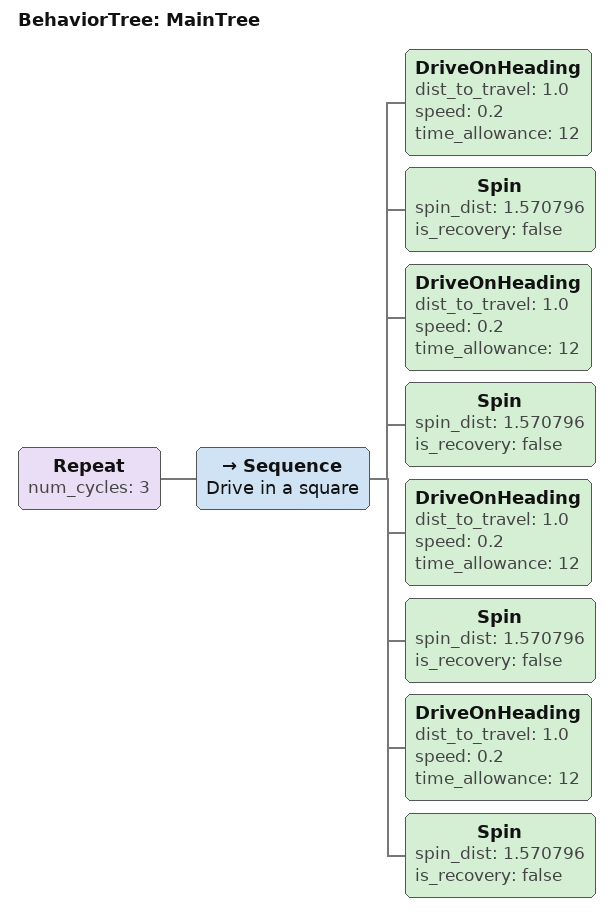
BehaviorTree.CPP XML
<root main_tree_to_execute="MainTree">
  <BehaviorTree ID="MainTree">
    <Repeat num_cycles="3">
      <Sequence name="Drive in a square">
        <DriveOnHeading dist_to_travel="1.0" speed="0.2" time_allowance="12"/>
        <Spin spin_dist="1.570796" is_recovery="false"/>
        <DriveOnHeading dist_to_travel="1.0" speed="0.2" time_allowance="12"/>
        <Spin spin_dist="1.570796" is_recovery="false"/>
        <DriveOnHeading dist_to_travel="1.0" speed="0.2" time_allowance="12"/>
        <Spin spin_dist="1.570796" is_recovery="false"/>
        <DriveOnHeading dist_to_travel="1.0" speed="0.2" time_allowance="12"/>
        <Spin spin_dist="1.570796" is_recovery="false"/>
      </Sequence>
    </Repeat>
  </BehaviorTree>
</root>
